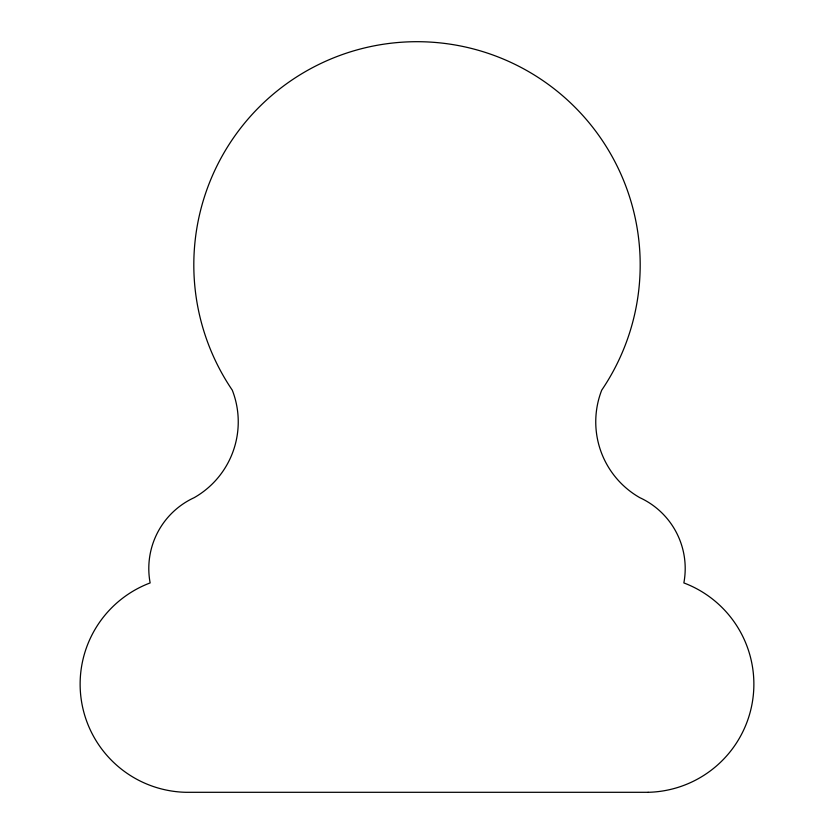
<?xml version="1.0" encoding="UTF-8"?>
<svg xmlns="http://www.w3.org/2000/svg" width="834" height="834" viewBox="0 0 834 834"><rect width="100%" height="100%" fill="white"/><g stroke="black" fill="none" stroke-linecap="round" stroke-linejoin="round"><path stroke-width="1.25" d="M648.122 792.3L185.878 792.3A108.18 108.18 0 0 1 150.141 582.924A77.979 77.979 0 0 1 194.249 497.637A87.268 87.268 0 0 0 232.29 390.166A223.189 223.189 0 0 1 269.455 97.422A223.189 223.189 0 0 1 564.545 97.422A223.189 223.189 0 0 1 601.71 390.166A87.268 87.268 0 0 0 639.751 497.637A77.979 77.979 0 0 1 683.859 582.924A108.18 108.18 0 0 1 648.122 792.3"/></g></svg>
